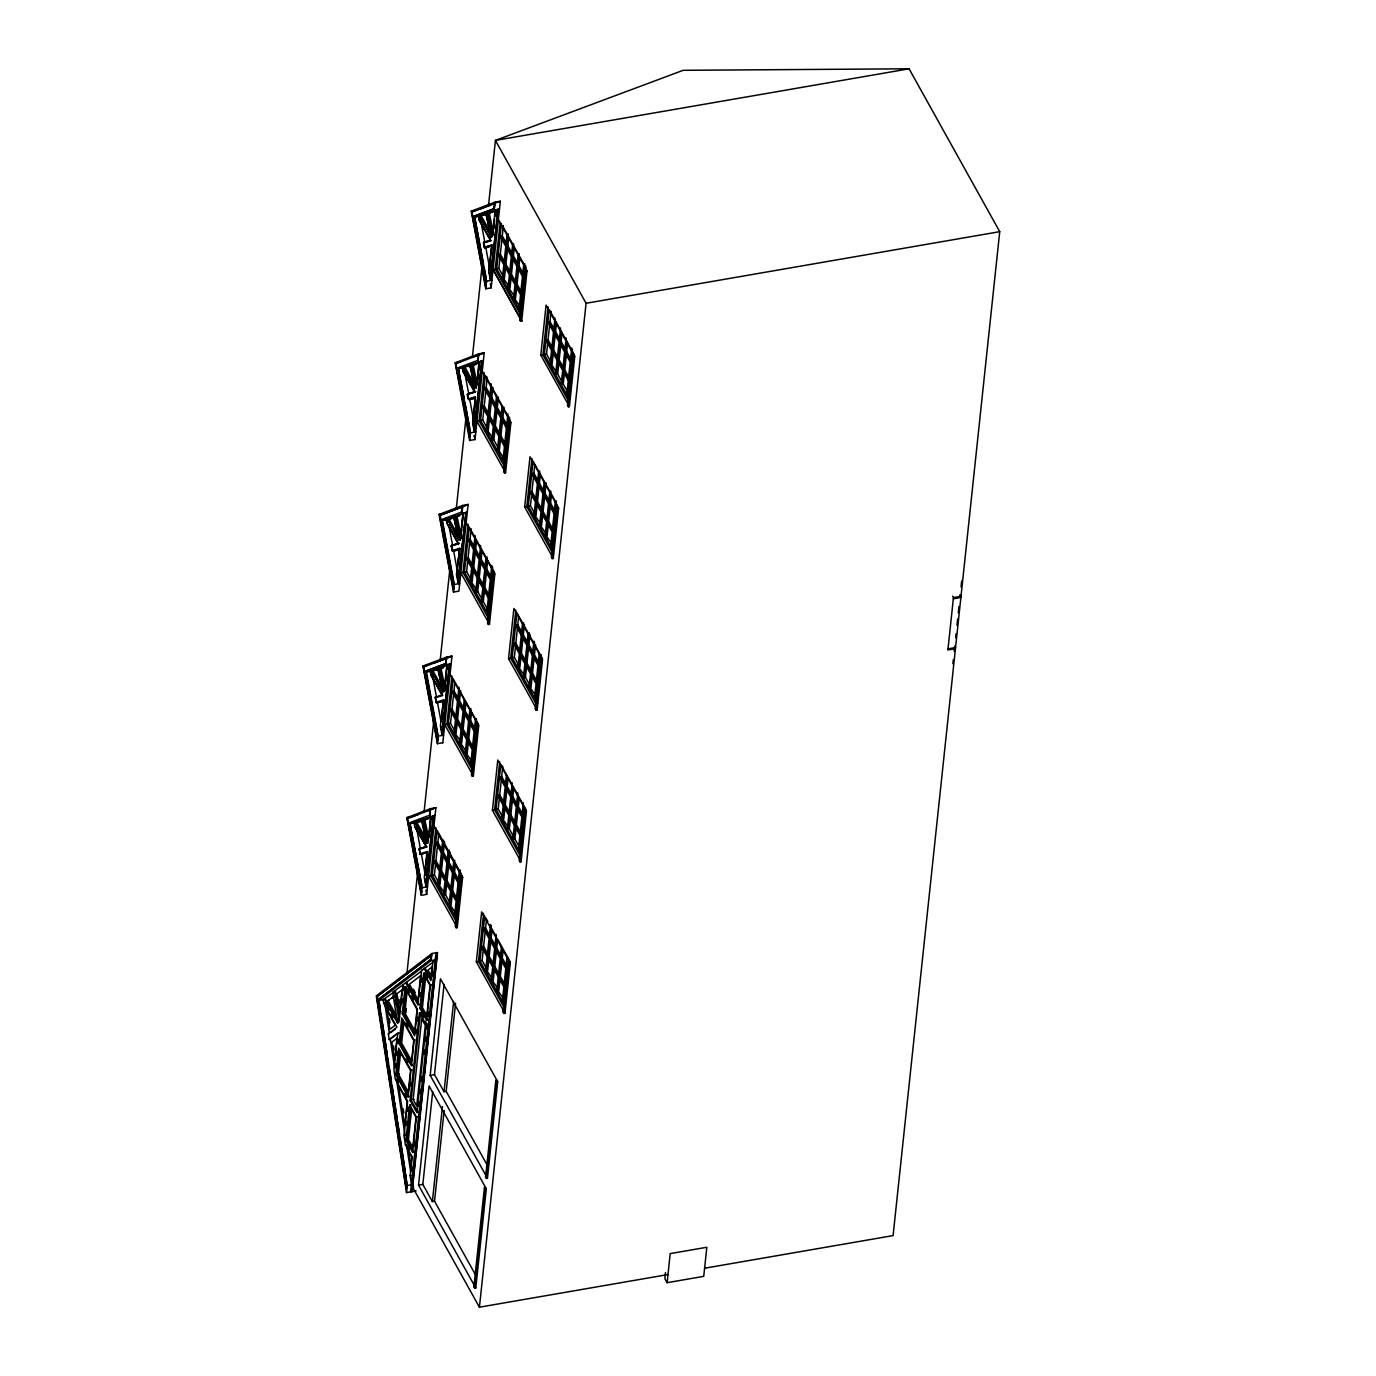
<?xml version="1.0" encoding="UTF-8"?>
<svg xmlns="http://www.w3.org/2000/svg" width="1376" height="1376" viewBox="0 0 1376 1376"><rect width="100%" height="100%" fill="white"/><g stroke="black" fill="none" stroke-linecap="round" stroke-linejoin="round"><path stroke-width="1.5" d="M399.762 1011.635L402.084 989.808L396.993 993.678L399.762 1011.635L400.846 1011.446M402.996 984.562L399.074 1021.542L394.396 991.116L421.022 971.473M395.222 1067.776L395.652 1063.665M396.529 1055.444L396.959 1051.333M397.836 1043.128L398.266 1039.018M402.119 1002.863L402.549 998.752M403.426 990.548L403.856 986.437M408.122 1096.844L395.789 1074.69L398.61 1048.099L410.942 1070.253L408.122 1096.844L409.188 1096.655L396.873 1074.501L399.47 1049.974M399.092 1043.679L401.809 1018.034L414.142 1040.17L411.407 1065.832L399.092 1043.679L400.158 1043.507L412.49 1065.643M405.112 987.022L417.427 1009.176L414.606 1035.75L402.274 1013.613L405.112 987.022L406.178 986.85L403.357 1013.424L414.658 1033.72M406.866 973.984L417.65 872.47M424.049 812.236L434.197 716.69M449.849 569.303L440.148 660.618L434.231 662.888L451.999 656.128L442.797 742.782M465.742 419.8L456.264 508.982L446.392 512.749M482.305 263.917L472.364 357.364L484.214 352.841L475.012 439.529L469.629 440.458L455.146 362.834L478.831 353.804L484.214 352.875L455.697 363.832L469.99 437.482L455.697 363.832M488.48 205.746L495.429 140.404L683.167 70.314L909.089 68.8L999.733 231.667L893.093 1235.596L704.598 1268.225M400.158 1043.507L402.669 1019.977M398.335 1074.002L400.605 1052.709L410.547 1070.58L408.276 1091.856L398.335 1074.002L399.418 1073.813M403.804 1022.643L401.637 1042.991L411.579 1060.844L413.746 1040.497L403.804 1022.643L404.871 1022.454M404.836 1012.908L407.09 991.632L417.031 1009.502L414.778 1030.779L404.836 1012.908L405.903 1012.736L406.367 1008.47M421.125 892.422L407.382 818.686L421.675 892.336L409.618 822.693L429.88 815.091L429.88 810.12M437.774 735.747L437.241 740.821L437.774 735.747L425.717 671.092L445.979 663.49L446.529 658.416L445.446 663.576M453.34 589.186L453.891 584.112L441.816 519.457L462.095 511.855L462.628 506.781L439.598 515.45L453.34 589.186L453.891 584.112M461.545 511.941L462.095 506.884M469.457 437.568L469.99 432.494L457.933 367.839L478.194 360.237L478.194 355.266M486.468 282.458L485.556 285.933L486.106 280.859L474.049 216.204L494.311 208.602L494.672 205.213M493.778 208.688L494.844 203.528L471.813 212.196L485.556 285.933M421.297 895.312L406.814 817.688L430.499 808.658L435.9 807.729L426.68 894.366L421.297 895.312L422.105 887.709L410.168 823.691L435.091 815.332M429.69 816.26L430.499 808.658M442.797 742.765L437.413 743.694L438.222 736.108L426.25 670.989L445.979 663.49M437.172 669.957L426.268 672.09L445.807 664.66L446.615 657.057L451.999 656.128L442.126 659.878M453.512 592.076L439.03 514.452L462.714 505.422L468.098 504.493L458.896 591.13L453.512 592.076L454.321 584.473L442.384 520.455L467.307 512.096M461.906 513.024L462.714 505.422M469.629 440.458L470.437 432.855L458.483 368.837L483.406 360.478M478.022 361.406L478.831 353.804M485.728 288.805L471.246 211.182L494.93 202.169L500.314 201.24L491.112 287.876L485.728 288.805L486.536 281.22L474.6 217.202L499.522 208.842M494.122 209.771L494.93 202.169M427.024 851.641L424.29 877.51L425.786 885.611L433.698 816.243L430.688 817.275L427.936 843.11L423.068 820.182L428.039 840.925M438.738 671.075L443.141 691.784L437.757 669.114L439.701 668.478L444.052 691.492L446.787 665.674L449.797 664.625L441.902 734.01L440.389 725.909L443.674 699.937L442.831 707.9M458.002 582.375L465.914 513.007L458.002 582.375L456.505 574.274L459.79 548.302L459.36 552.292M461.751 529.829L460.152 539.874L462.904 514.039L465.914 513.007M475.03 392.177L463.127 371.864L462.542 368.682L463.506 368.321L474.806 388.634L469.973 365.861L471.916 365.225L476.251 388.256L479.003 362.421L482.013 361.389L474.118 430.757L472.604 422.656L475.356 396.787L468.184 399.006L467.341 394.482L475.03 392.177L463.66 371.761L463.076 368.596L464.039 368.235L474.324 386.69M490.217 279.122L498.129 209.754L490.217 279.122L488.721 271.02L492.006 245.048L491.163 253.012M498.129 209.754L495.119 210.786L492.367 236.603L487.5 213.676M424.823 875.153L427.265 852.243L420.334 854.393L419.284 848.734L426.164 846.584L415.208 826.907L416.292 826.718M428.83 837.502L431.049 816.639M441.369 719.39L443.364 700.625M457.503 571.745L453.633 550.968L460.547 548.818L459.481 549.007L456.815 573.998L458.638 583.716L466.223 512.268L463.248 513.403L460.599 538.446L461.665 538.257L456.952 516.034L464.331 513.214L463.248 513.403M477.352 384.626L473.052 364.416L482.322 360.667L474.737 432.116L472.931 422.38L475.356 399.47M476.922 384.747L479.364 361.785L480.448 361.596M489.03 270.745L491.696 245.754M494.586 218.492L492.814 235.193L488.084 212.97L493.468 212.024M495.033 214.329L495.48 210.15L498.439 209.014L490.854 280.463L489.392 272.689M425.029 875.428L425.872 867.465M426.302 863.492L427.145 855.528M429.106 837.055L429.948 829.109M430.378 825.136L430.688 817.275M441.558 719.837L442.401 711.874M445.222 685.437L444.586 691.406L439.752 667.842L443.708 667.171M445.635 681.464L446.478 673.518M446.908 669.544L446.787 665.674M457.451 570.197L458.552 582.289M458.088 564.229L458.93 556.265M462.164 525.856L462.904 514.039M473.894 426.612L473.98 414.606M474.617 408.638L475.477 400.674M477.214 384.179L478.057 376.233M478.693 370.282L479.536 362.335L482.013 361.389M489.667 266.944L490.527 258.98M493.76 228.571L494.603 220.624M495.222 214.656L495.119 210.786M495.876 216.221L496.547 209.96L495.48 210.15M425.786 885.611L433.148 816.329M441.902 734.01L449.264 664.728M474.118 430.757L481.48 361.475M434.008 815.521L426.422 886.97L424.96 879.178M450.107 663.903L442.522 735.352L440.716 725.634M435.9 827.612L430.791 875.721L456.557 922.04M451.999 676.08L446.89 724.189L472.656 770.491M468.098 524.411L462.99 572.519L488.772 618.839M484.214 372.81L479.106 420.901L504.872 467.221M500.09 223.256L495.205 269.266L520.988 315.586M416.154 1190.928L406.505 1192.579L407.244 1185.493L411.562 1184.753L410.168 1175.637L412.164 1156.82L405.404 1144.677L403.994 1135.578L407.64 1101.264L395.325 1079.111L393.914 1070.012L397.853 1033.049L389.253 1039.602L388.342 1033.772L396.959 1027.218L383.68 1003.362L383.113 999.716L393.828 992.199L392.745 992.371L397.423 1022.798L398.507 1022.609L397.87 1018.55M406.66 982.412L418.975 1004.566L417.891 1004.755L421.538 970.441L433.956 961.618L432.872 961.807L430.877 980.624L424.118 968.48M456.694 919.116L432.253 875.205L437.035 830.33L453.323 859.587M472.794 767.567L448.352 723.673L453.117 678.781L478.573 724.516M488.91 615.915L464.469 572.003L469.233 527.128L494.689 572.863M506.024 466.137L480.568 420.402L485.35 375.51L509.774 419.422M521.126 312.662L496.684 268.75L501.449 223.875M406.144 1125.293L406.574 1121.268M407.657 1111.172L408.087 1107.13M410.272 1086.421L410.719 1082.344M415.896 1033.531L416.343 1029.437M417.203 1021.25L417.633 1017.174M419.835 996.499L420.265 992.457M421.331 982.361L421.761 978.336M438.91 885.026L440.217 872.642L444.981 881.208L443.674 893.592L444.758 893.402L438.101 883.598L439.426 871.214L434.644 862.632L434.833 860.877L435.917 860.688L440.681 869.254L439.615 869.443L434.833 860.877M439.615 869.443L441.369 852.862L436.605 844.296L436.794 842.525L437.86 842.336L442.642 850.901L441.558 851.09L436.794 842.525M459.894 740.15L454.2 732.049L455.525 719.665L450.743 711.1L450.932 709.328L452.016 709.139L455.834 716.002M455.714 717.911L457.468 701.33L452.704 692.747L452.893 690.976L453.96 690.804L458.741 699.369L457.658 699.558L452.893 690.976M472.192 581.635L473.499 569.251L472.432 569.44L477.197 578.006L475.89 590.39L476.956 590.201L470.317 580.397L471.624 568.013L466.86 559.43L468.132 557.486L472.897 566.052L471.813 566.241L473.585 549.66L468.803 541.095L468.992 539.323L470.076 539.134L473.894 545.997M488.291 430.017L489.615 417.633L488.532 417.822L493.313 426.405L491.989 438.789L493.072 438.6L486.416 428.779L487.74 416.395L482.976 407.829L483.148 406.058L484.232 405.868L488.996 414.451L487.93 414.623L483.148 406.058M487.93 414.623L489.684 398.042L484.92 389.477L485.109 387.705L486.175 387.516L490.957 396.099M508.226 285.245L502.532 277.144L503.857 264.76L499.075 256.194L499.264 254.422L500.348 254.233L504.166 261.096M507.056 244.446L502.292 235.881L501.208 236.07L501.019 237.842L505.8 246.407L504.029 262.988L499.264 254.422M412.628 1152.4L405.868 1140.257L409.635 1104.842L416.395 1116.985L412.628 1152.4L413.712 1152.211L406.952 1140.068L410.719 1104.653M416.859 1112.548L410.1 1100.404L419.422 1012.736L426.182 1024.896L416.859 1112.548L417.943 1112.376L411.183 1100.232L420.488 1012.564L423.395 1017.758M419.886 1008.316L423.653 972.901L430.413 985.044L426.646 1020.459L419.886 1008.316L420.97 1008.144L427.73 1020.287M438.101 883.598L439.185 883.409L434.42 874.844L435.728 862.46L434.644 862.632M435.917 860.688L437.671 844.107L436.605 844.296M437.86 842.336L438.738 834.08M454.321 730.157L450.52 723.294L451.827 710.91L450.743 711.1M452.016 709.139L453.77 692.558L452.704 692.747M453.96 690.804L454.837 682.548M470.317 580.397L471.4 580.208L466.619 571.642L467.943 559.258L466.86 559.43M468.132 557.486L469.887 540.906L468.803 541.095M470.076 539.134L471.177 528.814M486.416 428.779L487.5 428.59L482.735 420.024L484.042 407.64L482.976 407.829M484.232 405.868L486.003 389.288L484.92 389.477M486.175 387.516L487.276 377.196M502.653 275.234L498.834 268.389L500.159 256.005L499.075 256.194M500.348 254.233L501.879 239.716M502.292 235.881L503.392 225.561M420.97 1008.144L424.72 972.712L427.626 977.923M413.144 1099.544L421.71 1018.945L425.287 1025.378L416.722 1105.977L413.144 1099.544L414.228 1099.355M441.558 851.09L442.659 840.77M457.658 699.558L458.965 687.174M475.081 535.505L473.774 547.889L468.992 539.323M489.873 396.288L491.198 383.904L490.664 397.716L491.748 397.526L495.566 404.372M507.09 234.316L505.99 244.636L501.208 236.07M406.814 1185.097L406.367 1189.346L376.766 996.809L431.238 955.322L430.774 959.571L378.297 999.544L406.814 1185.097L405.748 1174.45M445.17 879.436L446.942 862.855L442.16 854.29L443.244 854.1L441.49 870.681L446.254 879.264L445.17 879.436L440.406 870.87L443.674 840.134M454.992 733.477L456.316 721.093L461.08 729.676L459.773 742.06L465.466 750.161M464.314 699.232L463.23 709.552L458.449 700.986L459.55 690.666M471.108 581.824L474.376 551.088L479.14 559.654L477.386 576.234L467.049 557.676M480.654 545.515L479.33 557.899L474.565 549.316L475.666 538.996M487.224 430.206L488.532 417.822M490.475 399.47L495.257 408.053L493.485 424.634L488.721 416.051L490.475 399.47L491.559 399.298L489.804 415.879L494.569 424.444M503.324 278.571L504.648 266.187L509.412 274.753L508.105 287.137L513.781 295.238M504.837 264.416L506.592 247.835L511.356 256.418L509.602 272.998L504.837 264.416L505.904 264.226L509.722 271.089M525.082 278.932L506.781 246.063L508.105 233.679M407.244 1185.493L378.813 1000.455L431.152 960.586L431.892 953.516L437.551 952.536L412.146 1191.616M439.976 884.837L441.3 872.453M448.198 860.912L443.433 852.329L444.534 842.009M456.075 733.305L457.4 720.921M461.39 725.995L457.589 719.149L459.12 704.632M464.297 709.362L459.532 700.797L460.633 690.477M478.47 576.062L473.688 567.48L475.236 552.98M479.467 555.99L475.649 549.127L476.526 540.871M491.748 397.526L492.849 387.206M504.407 278.382L505.508 268.062M505.904 264.226L507.675 247.646M512.646 244.326L511.545 254.646L512.629 254.457L507.864 245.891L508.742 237.635M411.682 1171.268L412.129 1167.089M414.365 1145.967L414.812 1141.805M418.614 1106.115L419.044 1101.935M419.938 1093.576L420.385 1089.414M421.262 1081.054L421.71 1076.892M424.152 1053.93L424.599 1049.75M425.476 1041.408L425.924 1037.229M426.818 1028.87L427.248 1024.707L425.322 1021.233M428.16 1016.107L428.607 1011.945M432.408 976.255L432.838 972.075M410.598 1191.874L436.003 952.794M411.888 1191.65L437.276 952.57M448.215 850.781L447.131 861.084L442.35 852.518L443.433 852.329M495.446 406.281L496.547 395.961M449.247 903.602L450.313 903.413L445.549 894.83L444.465 895.019L445.79 882.635L450.554 891.218L449.247 903.602L455.886 913.406L454.802 913.595L456.127 901.211L451.345 892.646L450.038 905.03M445.979 880.864L447.733 864.283L448.817 864.111L447.045 880.692L451.827 889.257L450.743 889.446L445.979 880.864L447.045 880.692M460.65 885.387L447.922 862.528L449.23 850.144M460.564 743.487L461.889 731.103L466.653 739.669L465.346 752.053L471.022 760.154M465.965 702.534L465.088 710.79L469.87 719.373L468.786 719.562L464.022 710.979L465.122 700.659M477.747 591.628L476.681 591.818L477.988 579.434L479.072 579.244L477.747 591.628L482.529 600.211L481.445 600.4L482.77 588.016L477.988 579.434M490.905 600.538L478.177 577.662L479.949 561.081L484.713 569.664L482.959 586.245M486.003 557.572L484.902 567.892L480.138 559.327L481.222 549.007M497.562 448.782L498.628 448.593L493.864 440.028L492.78 440.217L494.104 427.833L498.869 436.398L497.562 448.782L504.201 458.604L503.117 458.776L504.442 446.392L499.66 437.826L498.353 450.21M494.294 426.061L496.048 409.48L497.132 409.291L495.36 425.872L500.142 434.438L499.058 434.627L494.294 426.061L495.36 425.872M496.237 407.709L497.338 397.389M508.896 288.564L510.204 276.18L514.985 284.763L513.661 297.147L520.317 306.951L519.234 307.14L520.541 294.756L515.776 286.191L514.469 298.575M512.164 257.845L516.929 266.411L515.174 282.992L510.393 274.426L513.661 243.69M445.549 894.83L446.856 882.446M453.77 870.905L449.006 862.339L450.09 852.019M461.648 743.298L462.732 732.978M466.963 736.005L463.144 729.142L464.916 712.562M484.025 586.056L479.261 577.49L480.809 562.973M485.986 567.703L481.204 559.138L482.082 550.882M493.864 440.028L495.171 427.644M501.139 414.382L497.321 407.52L498.404 397.2M509.98 288.392L511.064 278.072M516.241 282.802L511.476 274.237L513.231 257.656M518.219 254.319L517.118 264.639L518.202 264.45L513.42 255.884L514.297 247.628M475.769 1288.022L418.528 1185.149L429.054 1085.956L486.313 1188.83L475.769 1288.022L474.703 1288.194L473.894 1286.766L484.438 1187.574L485.522 1187.402M487.448 1178.217L430.189 1075.344L440.44 978.818L497.699 1081.674L487.448 1178.217L486.364 1178.389L485.573 1176.962L495.824 1080.435L496.908 1080.246M450.743 889.446L452.498 872.866L447.733 864.283M452.687 871.094L453.788 860.774M468.597 721.316L466.842 737.897L462.078 729.332L463.832 712.751L468.597 721.316L470.661 720.8L471.538 712.544M468.786 719.562L469.887 709.242M499.058 434.627L500.812 418.046L496.048 409.48M501.002 416.274L502.102 405.954M451.534 890.874L453.306 874.293L458.07 882.859L456.316 899.44L451.534 890.874L452.618 890.685L457.382 899.25M453.495 872.522L454.802 860.138M466.137 753.48L467.444 741.096L472.226 749.679L470.902 762.063L472.776 763.302M467.634 739.325L469.405 722.744L474.17 731.327L472.415 747.908L467.634 739.325L468.717 739.153L472.536 745.998M470.902 708.606L469.577 720.99L476.75 733.855M487.018 610.394L488.084 610.204L483.32 601.639L482.236 601.828L483.561 589.444L488.325 598.01L487.018 610.394L488.893 611.632M483.75 587.672L485.504 571.092L490.286 579.657L488.514 596.238M491.782 565.502L490.475 577.886L485.694 569.32L487.018 556.936M507.022 448.92L499.849 436.054L501.621 419.474L502.687 419.284L500.933 435.865L505.697 444.448L504.631 444.637L506.385 428.056L501.621 419.474M502.894 407.382L501.81 417.702L502.876 417.53L506.695 424.376M517.72 267.838L522.502 276.404L520.73 292.985L515.966 284.419L517.72 267.838L518.804 267.649L517.049 284.23L521.814 292.813M517.909 266.067L519.234 253.683M451.104 904.84L452.205 894.52M452.618 890.685L454.372 874.104M458.38 879.195L454.562 872.332L455.439 864.076M467.204 753.291L468.304 742.971M468.717 739.153L470.472 722.572M483.32 601.639L484.644 589.255M488.635 594.346L484.834 587.483L486.588 570.902M491.542 577.714L486.777 569.131L487.654 560.875M499.436 450.021L500.744 437.637M502.876 417.53L503.977 407.21M515.536 298.386L516.86 286.002M523.774 264.33L522.691 274.65L523.757 274.46L518.993 265.878L519.87 257.622M475.184 1274.228L434.524 1201.179L432.374 1201.558L422.828 1184.409L432.7 1091.546M487.895 1166.298L446.185 1091.374L444.035 1091.736L434.489 1074.604L444.087 984.373M458.26 881.087L459.36 870.767M475.46 719.235L474.359 729.555L475.425 729.366L470.661 720.8M506.574 426.285L507.899 413.901M456.677 914.834L455.594 915.023L456.918 902.639L458.518 905.511M458.707 903.74L457.107 900.867L458.862 884.286L459.945 884.097M459.051 882.515L460.375 870.131M471.693 763.491L473.017 751.107M474.789 752.19L473.206 749.335L474.961 732.754L476.56 735.61M476.474 718.599L475.15 730.983L476.234 730.794M487.809 611.821L489.134 599.437L490.2 599.248M489.323 597.666L491.077 581.085M492.866 582.186L491.266 579.313L492.574 566.929M504.992 460.031L503.926 460.22L505.233 447.836L506.832 450.692M505.422 446.065L507.176 429.484L508.776 432.339M507.366 427.712L508.466 417.392M521.108 308.379L520.025 308.568L521.349 296.184M523.121 297.285L521.538 294.412L524.789 263.693M433.956 825.892L462.594 877.338L457.262 927.562L456.178 927.751L455.387 926.323L461.012 874.087M478.71 725.72L473.361 776.03L472.278 776.219L471.486 774.774L477.111 722.538M465.088 522.897L466.172 522.708L494.81 574.153L489.478 624.343L488.394 624.532L487.603 623.104L493.21 570.885M481.204 371.279L482.271 371.09L510.909 422.501L505.577 472.725L504.51 472.914L503.702 471.486L509.55 417.203M497.304 219.627L498.387 219.455L527.025 270.9L521.693 321.124L520.61 321.296L519.818 319.868L525.649 265.568M456.178 927.751L461.528 877.527L460.719 876.099L461.803 875.91M472.278 776.219L477.61 725.995L476.818 724.567L477.902 724.378M488.394 624.532L493.726 574.308L492.935 572.88L494.018 572.691M504.51 472.914L509.842 422.69L509.051 421.262L510.118 421.073M520.61 321.296L525.942 271.089L525.15 269.662L526.234 269.472M432.374 1201.558L442.47 1106.579M444.035 1091.736L453.616 1001.504M434.524 1201.179L444.173 1110.432M446.185 1091.374L455.559 1003.242M504.958 1013.269L476.337 961.841L481.652 911.892L510.272 963.32L504.958 1013.269L503.891 1013.458L503.083 1012.031L508.398 962.082L509.481 961.893M519.234 858.452L492.436 810.309L497.785 759.999L526.406 811.427L521.057 861.72L519.99 861.909L519.182 860.482L524.806 808.245M537.173 710.033L508.552 658.622L513.884 608.433L542.505 659.844L537.173 710.033L536.107 710.222L535.298 708.795L541.146 654.512M553.29 558.432L524.652 507.004L530.001 456.78L558.622 508.208L553.29 558.432L552.206 558.622L551.415 557.194L557.022 504.958M569.406 406.591L540.785 355.146L546.083 305.145L574.721 356.59L569.406 406.591L568.34 406.78L567.548 405.352L573.138 353.322M483.595 913.32L478.487 961.411L504.27 1007.731M499.694 761.771L494.586 809.879L520.369 856.199M515.811 610.118L510.702 658.21L536.468 704.529M531.91 458.5L526.802 506.609L552.584 552.911M548.026 306.865L542.918 354.974L568.684 401.276M504.39 1004.807L479.966 960.912L484.73 916.02M520.489 853.275L496.065 809.363L500.83 764.488L526.286 810.223M537.62 703.446L512.164 657.711L516.946 612.819L542.402 658.554M552.722 550.004L528.281 506.093L533.045 461.201L556.472 503.289M568.821 398.352L544.38 354.458L549.162 309.566L574.618 355.3M491.49 977.39L485.814 969.289L487.121 956.905L482.357 948.339L482.546 946.568L483.612 946.378L487.431 953.241M482.546 946.568L487.31 955.133L489.065 938.552L484.3 929.987L484.49 928.215L485.573 928.026L490.338 936.609L489.254 936.798L484.49 928.215M504.493 803.412L499.712 794.846L498.645 795.036L498.456 796.807L503.22 805.373L501.913 817.757L508.552 827.561L507.469 827.75L508.793 815.366L504.012 806.8M503.41 803.601L505.164 787.02L500.4 778.455L500.589 776.683L501.672 776.494L505.491 783.357M518.821 667.515L520.128 655.131L524.892 663.714L523.585 676.098L524.669 675.908L518.012 666.087L519.337 653.703L514.555 645.138L514.744 643.366L515.828 643.177L520.592 651.76L519.526 651.932L514.744 643.366M522.57 623.276L521.47 633.596L522.553 633.407L517.772 624.824L516.516 626.785L521.28 635.351L519.526 651.932M539.822 522.588L534.129 514.486L535.436 502.102L530.672 493.52L530.861 491.748L531.927 491.576L535.746 498.422M530.861 491.748L535.625 500.331L537.397 483.75L532.615 475.167L533.888 473.224L538.652 481.789L537.586 481.978L538.67 471.658M554.769 330.154L549.987 321.588L548.921 321.76L548.732 323.532L553.496 332.115L551.742 348.696L552.808 348.506L548.044 339.924L546.788 341.884L551.552 350.45L550.228 362.834L556.884 372.655L555.801 372.844L557.125 360.46L552.344 351.895L553.427 351.706L552.103 364.09M485.814 969.289L486.88 969.1L482.116 960.534L483.423 948.15L482.357 948.339M483.612 946.378L485.16 931.879M485.573 928.026L486.45 919.77M501.913 817.757L502.98 817.568L498.215 809.002L499.522 796.618M499.712 794.846L501.483 778.266L500.4 778.455M501.672 776.494L502.756 766.174M518.012 666.087L519.096 665.898L514.332 657.332L515.415 647.012M515.828 643.177L517.582 626.596M517.772 624.824L518.649 616.568M534.249 512.577L530.431 505.714L531.755 493.33L530.672 493.52M531.927 491.576L533.699 474.995L532.615 475.167M533.888 473.224L534.765 464.968M550.228 362.834L551.312 362.662L546.547 354.079L547.854 341.695M548.044 339.924L549.798 323.343L548.732 323.532M549.987 321.588L551.088 311.268M489.254 936.798L490.578 924.414M506.454 774.929L505.353 785.249L500.589 776.683M555.01 317.959L553.685 330.343L548.921 321.76M486.605 970.716L487.912 958.332L492.694 966.915L491.37 979.299L497.063 987.4M498.559 973.245L494.758 966.382L493.674 966.571L495.429 949.99L500.21 958.556L498.439 975.137L488.102 956.561L489.873 939.98L494.638 948.563L492.883 965.144M492.006 929.78L491.129 938.036L495.91 946.602L494.827 946.791L490.062 938.226L491.37 925.842M502.704 819.184L505.972 788.448L510.737 797.014L508.982 813.594L510.049 813.422L505.284 804.84L507.039 788.259M512.25 782.875L510.926 795.259L506.162 786.676L507.245 776.356M520.317 653.359L522.072 636.778L523.155 636.606L521.401 653.187L526.165 661.753L525.082 661.942L520.317 653.359L521.401 653.187M523.585 622.64L522.261 635.024L523.344 634.835L528.109 643.4L527.042 643.59L516.705 625.014M534.92 515.914L536.244 503.53L541.009 512.096L539.684 524.48L545.378 532.581M538.188 485.178L542.952 493.743L541.198 510.324L536.416 501.758L538.188 485.178L539.272 484.988L537.5 501.569L541.318 508.432M538.377 483.406L539.684 471.022M551.036 364.262L552.344 351.895M556.437 323.326L555.56 331.582L560.324 340.147L559.258 340.336L554.476 331.771L555.577 321.451M487.689 970.527L488.996 958.143M493.004 963.234L489.185 956.389L490.94 939.808M503.788 818.995L505.095 806.611M511.046 793.35L507.228 786.487L508.105 778.231M519.887 667.326L521.212 654.942M523.344 634.835L524.445 624.515M536.004 515.725L537.311 503.341M532.804 473.413L543.142 491.972L544.225 491.8L539.444 483.217L540.321 474.961M553.616 349.934L552.533 350.123L554.287 333.542L559.069 342.108L557.297 358.689L558.381 358.5L553.616 349.934L555.147 335.417M494.827 946.791L496.151 934.407M525.082 661.942L526.853 645.361L522.072 636.778M527.042 643.59L528.143 633.27M543.142 491.972L544.242 481.652M559.258 340.336L560.565 327.952M492.178 980.727L493.485 968.343L498.25 976.908L496.942 989.292L502.636 997.394M497.579 939.774L496.702 948.03L501.466 956.612L500.4 956.784L495.618 948.219L496.719 937.899M509.344 828.988L510.668 816.622L509.584 816.794L514.349 825.376L513.042 837.76L514.125 837.571L509.344 828.988L508.26 829.178L511.528 798.458L516.31 807.024L514.538 823.605L515.622 823.416L510.857 814.85L512.388 800.333M517.806 792.868L516.499 805.252L511.717 796.687L512.818 786.367M529.158 686.091L530.224 685.902L525.46 677.336L524.376 677.525L525.701 665.141L530.465 673.707L529.158 686.091L535.797 695.912L534.714 696.084L536.038 683.717L531.256 675.134L532.34 674.945L531.016 687.329M525.89 663.37L527.644 646.789L528.728 646.6L526.956 663.18L531.738 671.746L530.654 671.935L525.89 663.37L526.956 663.18M534.714 642.644L533.922 641.199L532.598 653.583L527.834 645.017L529.141 632.633M540.493 525.907L541.8 513.523L546.582 522.106L545.257 534.473L550.95 542.574M543.744 495.171L548.525 503.754L546.754 520.334L541.989 511.752L543.744 495.171L544.827 494.982L543.073 511.562L547.837 520.145M545.034 483.079L543.933 493.399L548.714 501.982L549.815 491.662M557.676 374.083L556.592 374.272L557.916 361.888L558.983 361.699L557.676 374.083L562.44 382.648L561.374 382.838L562.681 370.454L557.916 361.888M558.106 360.116L559.86 343.536L564.624 352.101L562.87 368.682L563.954 368.51L559.172 359.927L560.72 345.428M566.138 337.963L564.814 350.347L560.049 341.764L561.15 331.444M493.244 980.538L494.345 970.218M494.758 966.382L496.512 949.801M517.565 805.063L512.801 796.498L513.678 788.242M525.46 677.336L526.767 664.952M532.736 651.691L528.917 644.828L530.001 634.508M541.559 525.718L542.66 515.398M549.781 501.793L545.016 493.227L546.117 482.907M565.897 350.158L561.133 341.575L562.01 333.319M500.4 956.784L501.483 946.464M530.654 671.935L532.409 655.354L527.644 646.789M497.734 990.72L499.058 978.336L503.822 986.919L502.515 999.286L504.373 1000.541M501.002 959.984L499.247 976.564L504.012 985.147L505.766 968.566L501.002 959.984L502.085 959.794L500.314 976.375L504.132 983.238M507.056 956.475L505.955 966.795L501.191 958.212L502.292 947.892M514.916 838.999L513.833 839.188L515.157 826.804L516.224 826.615L514.916 838.999L519.681 847.564L518.614 847.754L519.922 835.37L515.157 826.804M519.234 798.235L518.356 806.491L523.138 815.074L522.054 815.246L517.29 806.68L518.391 796.36M529.949 687.518L531.256 675.134M533.217 656.782L537.982 665.365L536.227 681.946L531.446 673.363L533.217 656.782L534.284 656.593L532.529 673.174L537.294 681.756M534.49 644.708L533.406 655.01L539.065 665.176L537.982 665.365M546.048 535.918L547.373 523.534L552.137 532.099L550.83 544.483L552.705 545.722M547.562 521.762L549.316 505.181L554.081 513.747L552.326 530.328L547.562 521.762L548.628 521.573L552.447 528.436M556.661 516.275L549.506 503.41L550.83 491.026M563.248 384.076L562.165 384.265L563.472 371.881L564.556 371.709L563.248 384.076L568.013 392.659L566.929 392.848L568.254 380.464L563.472 371.881M567.566 343.329L566.688 351.585L571.47 360.151L570.386 360.34L565.622 351.774L566.706 341.454M498.817 990.531L500.124 978.147M507.039 966.606L502.274 958.04L503.152 949.784M498.645 795.036L520.111 833.598L521.194 833.409L516.413 824.843L517.961 810.344M538.291 661.684L534.473 654.838L535.574 644.518M547.132 535.728L548.233 525.408M548.628 521.573L550.4 504.992M555.371 501.655L554.27 511.975L555.354 511.786L550.589 503.22L551.466 494.964M568.563 376.783L564.745 369.938L566.499 353.357M520.111 833.598L521.865 817.017L517.101 808.452L515.346 825.032L516.413 824.843M522.054 815.246L523.379 802.862M538.171 663.593L539.272 653.273M568.443 378.692L570.197 362.112L565.433 353.546L563.661 370.127L569.32 380.275L568.254 380.464M570.386 360.34L571.711 347.956M503.306 1000.73L504.614 988.346M508.346 971.078L506.764 968.222L507.847 957.902M520.472 848.992L519.406 849.181L520.713 836.797L521.796 836.608M522.674 818.445L520.902 835.026L522.502 837.898M524.445 819.546L522.846 816.69L523.946 806.37M536.588 697.34L535.505 697.529L536.829 685.145L538.429 688M538.618 686.228L537.018 683.373L538.773 666.792L539.856 666.603M538.962 665.021L540.063 654.701M551.621 545.911L552.928 533.527M554.717 534.628L553.118 531.755L556.386 501.019M568.804 394.086L567.738 394.276L569.045 381.892L570.644 384.747M569.234 380.12L570.988 363.539L572.588 366.412M572.777 364.64L571.178 361.768L572.502 349.384M474.703 1288.194L485.229 1189.002L484.438 1187.574M486.364 1178.389L496.616 1081.863L495.824 1080.435M503.891 1013.458L509.189 963.51L508.398 962.082M519.99 861.909L525.322 811.616L524.531 810.189L525.615 810M536.107 710.222L541.439 660.033L540.63 658.605L541.714 658.416M552.206 558.622L557.538 508.398L556.747 506.97L557.83 506.781M568.34 406.78L573.654 356.78L572.846 355.352L573.93 355.163M667.979 1274.554L479.416 1307.2L586.073 303.27L495.429 140.404L909.089 68.8M665.502 1272.525L664.849 1278.631L667.119 1282.69L703.738 1276.343L706.834 1247.275L670.198 1253.605L667.119 1282.69M952.674 596.152L953.465 597.58L947.892 649.954L955.426 648.646L954.652 647.236M952.88 663.8L953.327 659.672M954.204 651.381L954.755 646.135L955.546 647.546L948.012 648.853M955.649 637.776L956.096 633.614M956.974 625.272L957.644 619.011M958.315 612.75L958.969 606.489M953.465 597.58L960.998 596.272L960.207 594.845L960.878 597.494L953.344 598.784M961.05 586.984L961.669 581.085M390.853 1032.482L395.17 1029.214M389.253 1039.602L398.92 1032.86M431.892 953.516L376.267 995.897L406.505 1192.579M376.766 996.809L431.772 955.219M378.297 999.544L430.774 959.571M392.745 992.371L394.396 991.116M432.872 961.807L435.452 959.846L431.152 960.586M396.305 1015.488L387.98 1000.541L394.448 996.258L391.747 998.305M480.585 208.756L490.458 204.99M496.375 202.736L500.314 201.24M474.049 216.204L494.311 208.602M474.6 217.202L490.166 213.297M490.561 233.524L486.33 213.641L488.084 212.97M487.396 213.452L481.187 215.808L490.08 231.77M496.547 209.96L489.168 212.781L493.468 232.974M492.006 245.048L484.3 247.37L483.458 242.847L490.596 240.628L479.244 220.212L478.642 217.047L480.155 216.582L491.456 236.913L479.622 216.686M490.922 236.999L486.072 214.226L488.033 213.59M458.483 368.837L477.369 363.677M469.973 365.861L471.383 365.328M469.388 366.704L475.597 364.348L470.214 365.276L474.875 387.155L464.004 367.633M439.598 515.45L462.628 506.781M442.384 520.455L451.844 518.563M447.905 519.251L458.758 538.756L454.114 516.894L456.952 516.034M455.181 516.705L448.972 519.062L458.844 536.795M448.593 525.236L458.38 543.881L447.028 523.465L446.426 520.3L447.94 519.836L458.208 538.308M447.94 519.836L458.707 540.252L453.856 517.479L455.817 516.843L460.152 539.874M437.413 743.694L422.931 666.07L446.615 657.057M437.241 740.821L423.481 667.068L446.529 658.416M442.229 688.396L437.998 668.512L439.752 667.842M442.264 695.516L430.912 675.1L430.327 671.935L431.823 671.471L443.141 691.784M438.738 669.355L443.382 667.584L440.509 668.082M412.198 816.742L418.132 814.489M426.027 811.479L435.9 807.678L407.382 818.686M421.073 821.558L410.168 823.691M429.037 818.514L416.756 822.298L427.626 841.82L426.543 841.992L415.69 822.487M432.116 816.45L424.737 819.27L428.607 837.451M414.812 826.718L426.698 847.014L414.812 826.718L414.21 823.536L415.724 823.089L427.024 843.402L422.191 820.612L423.602 820.079M415.191 823.175L426.491 843.488L421.641 820.715L423.068 820.182M415.724 823.089L414.21 823.536M488.721 247.216L484.765 247.904L483.716 242.245L490.596 240.095L479.639 220.418L478.9 216.462M483.458 242.847L491.129 240.525M484.3 247.37L491.456 245.152M484.765 247.904L492.763 245.564M467.599 393.88L475.563 391.558L467.599 393.88L468.666 399.539L474.926 397.733M468.666 399.539L475.58 397.389M457.933 550.211L452.549 551.157L451.5 545.498L458.38 543.348L448.421 525.46M451.5 545.498L459.464 543.159M451.242 546.1L452.618 550.538L451.242 546.1L458.913 543.778M452.085 550.624L459.79 548.302M452.549 551.157L459.481 549.007M441.834 701.846L436.45 702.775L435.384 697.116L442.281 694.983L431.324 675.306L430.585 671.35M436.519 702.156L435.126 697.735L442.814 695.413L430.912 675.1M435.968 702.259L443.674 699.937M436.45 702.775L444.448 700.436M419.284 848.734L425.528 846.945M420.402 853.774L419.026 849.336L426.698 847.014M419.869 853.86L427.575 851.538M420.334 854.393L426.612 852.587M471.246 211.182L474.84 210.562M471.813 212.196L486.106 285.847M486.33 213.641L490.269 212.953M486.072 214.226L491.456 236.913M479.244 220.212L490.097 238.667M479.639 220.418L480.723 220.229L484.799 242.056L483.716 242.245M492.058 235.313L490.974 235.502L480.121 215.998M506.781 246.063L507.864 245.891M505.8 246.407L506.867 246.218M512.354 256.074L513.42 255.884M511.356 256.418L512.44 256.228M496.684 268.75L498.834 268.389M491.972 269.851L495.928 269.18M516.929 266.411L518.993 265.878M525.942 271.089L527.025 270.9M510.393 274.426L511.476 274.237M486.536 281.22L491.92 280.291M523.482 276.077L524.566 275.888M522.502 276.404L523.568 276.232M524.376 277.66L523.293 277.832L524.892 280.704M515.966 284.419L517.049 284.23M508.105 287.137L509.172 286.965M521.538 294.412L522.605 294.24M513.661 297.147L514.744 296.958M586.073 303.27L999.733 231.667M519.818 319.868L520.885 319.679M554.476 331.771L555.56 331.582M560.049 341.764L561.133 341.575M455.146 362.834L460.53 361.905M551.552 350.45L552.636 350.278M457.933 367.839L464.314 399.04M540.785 355.146L543.658 354.647M544.38 354.458L546.547 354.079M565.622 351.774L566.688 351.585M462.8 368.097L463.54 372.053L464.606 371.864M573.654 356.78L574.721 356.59M557.125 360.46L559.172 359.927M571.178 361.768L572.261 361.578M562.681 370.454L564.745 369.938M467.341 394.482L468.442 397.406M471.177 399.109L474.049 398.61M489.684 398.042L490.768 397.87M495.257 408.053L497.321 407.52M488.721 416.051L489.804 415.879M480.568 420.402L482.735 420.024M567.548 405.352L568.615 405.163M475.872 421.503L481.256 420.54M472.931 422.38L473.998 422.208L469.732 399.35M500.812 418.046L501.896 417.857M509.842 422.69L510.909 422.501M470.437 432.855L475.821 431.926M506.385 428.056L507.469 427.867L485.109 387.705M499.849 436.054L500.933 435.865M498.869 436.398L499.952 436.209M504.442 446.392L506.506 445.876M503.702 471.486L504.786 471.297M537.397 483.75L539.444 483.217M542.952 493.743L545.016 493.227M439.03 514.452L444.414 513.506M536.416 501.758L537.5 501.569M454.114 516.894L459.498 515.948M453.856 517.479L458.81 538.085M446.426 520.3L447.028 523.465M528.281 506.093L530.431 505.714M524.652 507.004L527.524 506.506M549.506 503.41L550.589 503.22M548.525 503.754L549.609 503.564M557.538 508.398L558.622 508.208M541.989 511.752L543.073 511.562M534.129 514.486L535.195 514.297M555.078 513.403L556.145 513.214M554.081 513.747L555.164 513.558M553.118 531.755L554.201 531.566M474.565 549.316L475.649 549.127M550.83 544.483L551.896 544.294M480.138 559.327L481.204 559.138M472.622 567.669L473.688 567.48M471.624 568.013L472.708 567.824M464.469 572.003L466.619 571.642M459.756 573.104L463.712 572.399M551.415 557.194L552.481 557.005M456.505 574.274L457.898 573.809M485.694 569.32L486.777 569.131M493.726 574.308L494.81 574.119M478.177 577.662L479.261 577.49M477.197 578.006L478.28 577.817M454.321 584.473L459.704 583.544M491.266 579.313L492.333 579.141M482.77 588.016L484.834 587.483M488.325 598.01L489.409 597.82M487.603 623.104L488.686 622.915M521.28 635.351L522.364 635.179M514.555 645.138L515.639 644.948M527.834 645.017L528.917 644.828M526.853 645.361L527.92 645.172M422.931 666.07L426.508 665.451M423.481 667.068L437.774 740.718M445.807 664.66L451.19 663.714M437.998 668.512L439.082 668.323L432.872 670.697L442.745 688.43M431.823 671.471L442.59 691.887M512.164 657.711L514.332 657.332M508.552 658.622L511.425 658.124M532.409 655.354L534.473 654.838M431.324 675.306L432.391 675.117L436.467 696.944L435.384 697.116M448.989 674.515L450.055 674.326L478.693 725.806L477.61 725.995M541.439 660.033L542.505 659.844M531.446 673.363L532.529 673.174M443.726 690.202L442.659 690.391L431.789 670.886M445.566 689.892L444.482 690.081L447.148 665.038L448.232 664.849L440.836 667.652L445.136 687.862M537.018 683.373L538.102 683.184M458.449 700.986L459.532 700.797M464.022 710.979L465.088 710.79M457.589 719.149L456.505 719.338L458.26 702.758L463.041 711.323L461.27 727.904L450.932 709.328M455.525 719.665L456.591 719.493M448.352 723.673L450.52 723.294M443.657 724.739L447.596 724.051M535.298 708.795L536.382 708.606M461.08 729.676L463.144 729.142M454.2 732.049L455.284 731.877M438.222 736.108L443.605 735.162M474.17 731.327L475.253 731.138M473.206 749.335L474.273 749.146M470.902 762.063L471.985 761.874M471.486 774.774L472.57 774.602M506.162 786.676L507.228 786.487M511.717 796.687L512.801 796.498M406.814 817.688L410.409 817.052M504.201 805.029L505.284 804.84M503.22 805.373L504.304 805.184M427.282 819.184L421.899 820.13L426.543 841.992M409.618 822.693L421.813 885.181M496.065 809.363L498.215 809.002M492.436 810.309L496.753 809.552M517.29 806.68L518.356 806.491M432.872 826.133L433.956 825.944M525.322 811.616L526.406 811.427M508.793 815.366L510.857 814.85M522.846 816.69L523.929 816.501M514.349 825.376L515.432 825.187M519.922 835.37L521.005 835.18M441.369 852.862L442.453 852.673M447.922 862.528L449.006 862.339M446.942 862.855L448.008 862.683M440.406 870.87L441.49 870.681M432.253 875.205L434.42 874.844M427.54 876.34L431.496 875.669L428.624 876.116L457.262 927.562M452.498 872.866L454.562 872.332M461.528 877.527L462.594 877.338M422.105 887.709L427.489 886.78M458.07 882.859L459.154 882.67M457.107 900.867L458.174 900.678M455.387 926.323L456.471 926.134M484.3 929.987L485.384 929.798M490.062 938.226L491.129 938.036M495.618 948.219L496.702 948.03M488.102 956.561L489.185 956.389M487.121 956.905L488.205 956.716M421.538 970.441L422.621 970.252M479.966 960.912L482.116 960.534M476.337 961.841L479.209 961.342M501.191 958.212L502.274 958.04M509.189 963.51L510.272 963.32M492.694 966.915L493.76 966.726M506.764 968.222L507.83 968.033M505.766 968.566L506.85 968.377M430.413 985.044L431.479 984.855M498.25 976.908L500.314 976.375M491.37 979.299L492.453 979.11M378.813 1000.455L383.113 999.716M387.98 1000.541L389.064 1000.352M383.68 1003.362L384.747 1003.173L388.84 1010.5M505.886 986.386L504.803 986.575L506.574 969.994L508.157 972.849M402.274 1013.613L403.357 1013.424M426.182 1024.896L427.248 1024.707M503.083 1012.031L504.166 1011.842M388.342 1033.772L389.425 1033.582L384.747 1003.173M414.142 1040.17L415.208 1039.998M410.942 1070.253L412.026 1070.064M395.789 1074.69L396.873 1074.501M423.516 1072.3L424.582 1072.11M430.189 1075.344L434.489 1074.604M496.616 1081.863L497.699 1081.674M410.1 1100.404L411.183 1100.232M416.395 1116.985L417.478 1116.796M403.994 1135.578L405.077 1135.389L396.391 1078.939L398.455 1082.62M405.868 1140.257L406.952 1140.068M405.404 1144.677L406.47 1144.488L410.598 1171.32M410.168 1175.637L411.235 1175.448M418.528 1185.149L422.828 1184.409M485.573 1176.962L486.64 1176.772M485.229 1189.002L486.313 1188.83M473.894 1286.766L474.978 1286.577M502.464 225.698L525.89 267.77M546.96 340.113L562.87 368.682M519.234 307.14L520.025 308.568M555.801 372.844L556.592 374.272M561.374 382.838L562.165 384.265M566.929 392.848L567.738 394.276M493.072 269.438L521.71 320.883M493.055 269.662L521.693 321.124M554.889 515.174L556.472 518.047M465.088 367.444L473.963 383.422M463.54 372.053L474.496 391.73M491.989 438.789L492.78 440.217M503.117 458.776L503.926 460.22M476.939 421.28L505.577 472.725M538.773 666.792L540.372 669.648M489.134 599.437L490.716 602.31M475.89 590.39L476.681 591.818M481.445 600.4L482.236 601.828M523.585 676.098L524.376 677.525M534.714 696.084L535.505 697.529M460.84 572.898L489.478 624.343M520.713 836.797L522.312 839.67M507.469 827.75L508.26 829.178M513.042 837.76L513.833 839.188M518.614 847.754L519.406 849.181M444.723 724.584L473.361 776.03M520.266 860.292L521.057 861.72M455.353 863.251L461.459 874.224M485.745 917.844L487.775 921.507M489.822 925.171L495.928 936.144M497.957 939.808L510.186 961.755M433.939 826.168L462.56 877.613M458.862 884.286L460.461 887.159M443.674 893.592L444.465 895.019M454.802 913.595L455.594 915.023M425.201 968.291L430.998 978.697M413.368 989.224L415.294 992.664M405.576 982.602L417.891 1004.755M407.21 988.69L409.257 992.371M411.321 996.069L413.368 999.767M405.972 1023.383L408.018 1027.081M385.228 998.752L398.507 1022.609M384.145 998.924L397.423 1022.798M390.887 1014.181L392.917 1017.844M405.851 1058.987L407.915 1062.685M404.613 1093.696L406.677 1097.377M407.451 1146.225L409.377 1149.7M413.092 1182.775L413.505 1187.746L412.628 1187.196L479.416 1307.2M471.968 364.606L476.268 384.816M470.506 365.775L474.909 386.467M455.869 516.224L460.685 539.77M423.653 819.46L427.953 839.652M485.848 247.714L489.718 268.492M483.991 242.744L484.834 247.284M489.632 272.947L490.389 277.006M490.355 283.8L491.112 287.859M474.582 216.118L483.526 264.089M484.3 268.251L486.244 278.692M464.985 373.859L468.683 393.691M465.088 403.202L469.749 428.246M448.868 525.477L452.584 545.309M446.684 519.715L447.424 523.671M440.131 515.346L453.891 589.1M437.516 702.603L441.008 721.299M416.67 828.713L420.368 848.545M421.417 854.204L425.287 874.981M425.906 890.169L426.68 894.366M398.988 999.475L399.608 1003.465M395.48 990.944L399.522 1017.294M395.067 1000.3L395.686 1004.36M388.032 1010.087L388.668 1014.318M389.322 1018.567L389.976 1022.798M393.536 1045.966L394.155 1049.957M403.202 1108.798L403.839 1112.978M390.32 1039.413L394.688 1067.793M378.83 999.458L380.447 1010.001M381.1 1014.215L381.754 1018.429M382.408 1022.643L385.968 1045.846M386.622 1050.06L387.258 1054.274M387.912 1058.488L388.565 1062.702M389.202 1066.916L391.472 1081.691M392.126 1085.905L394.069 1098.547M394.723 1102.761L396.993 1117.518M397.63 1121.75L399.573 1134.392M400.227 1138.606L405.094 1170.236M377.299 996.706L406.591 1187.127M960.207 594.845L960.568 597.339M396.924 1038.278L394.602 1060.105L391.85 1042.148L396.924 1038.278M407.244 1101.591L404.682 1125.671L398.593 1086.042L407.244 1101.591M420.626 975.687L418.063 999.767L409.412 984.218L420.626 975.687M411.63 1109.452L408.431 1139.569L412.8 1147.412L415.999 1117.295L411.63 1109.452M425.631 977.51L422.432 1007.628L426.818 1015.488L430.017 985.371L425.631 977.51M411.768 1157.147L410.856 1165.747L408.672 1151.609L411.768 1157.147M431.961 967.053L431.049 975.636L427.953 970.097L431.961 967.053M395.273 1025.223L389.872 1029.334L386.948 1010.276L395.273 1025.223M468.115 504.459L464.159 505.972L468.115 504.459M475.012 439.494L474.256 435.401L475.012 439.529"/></g></svg>
